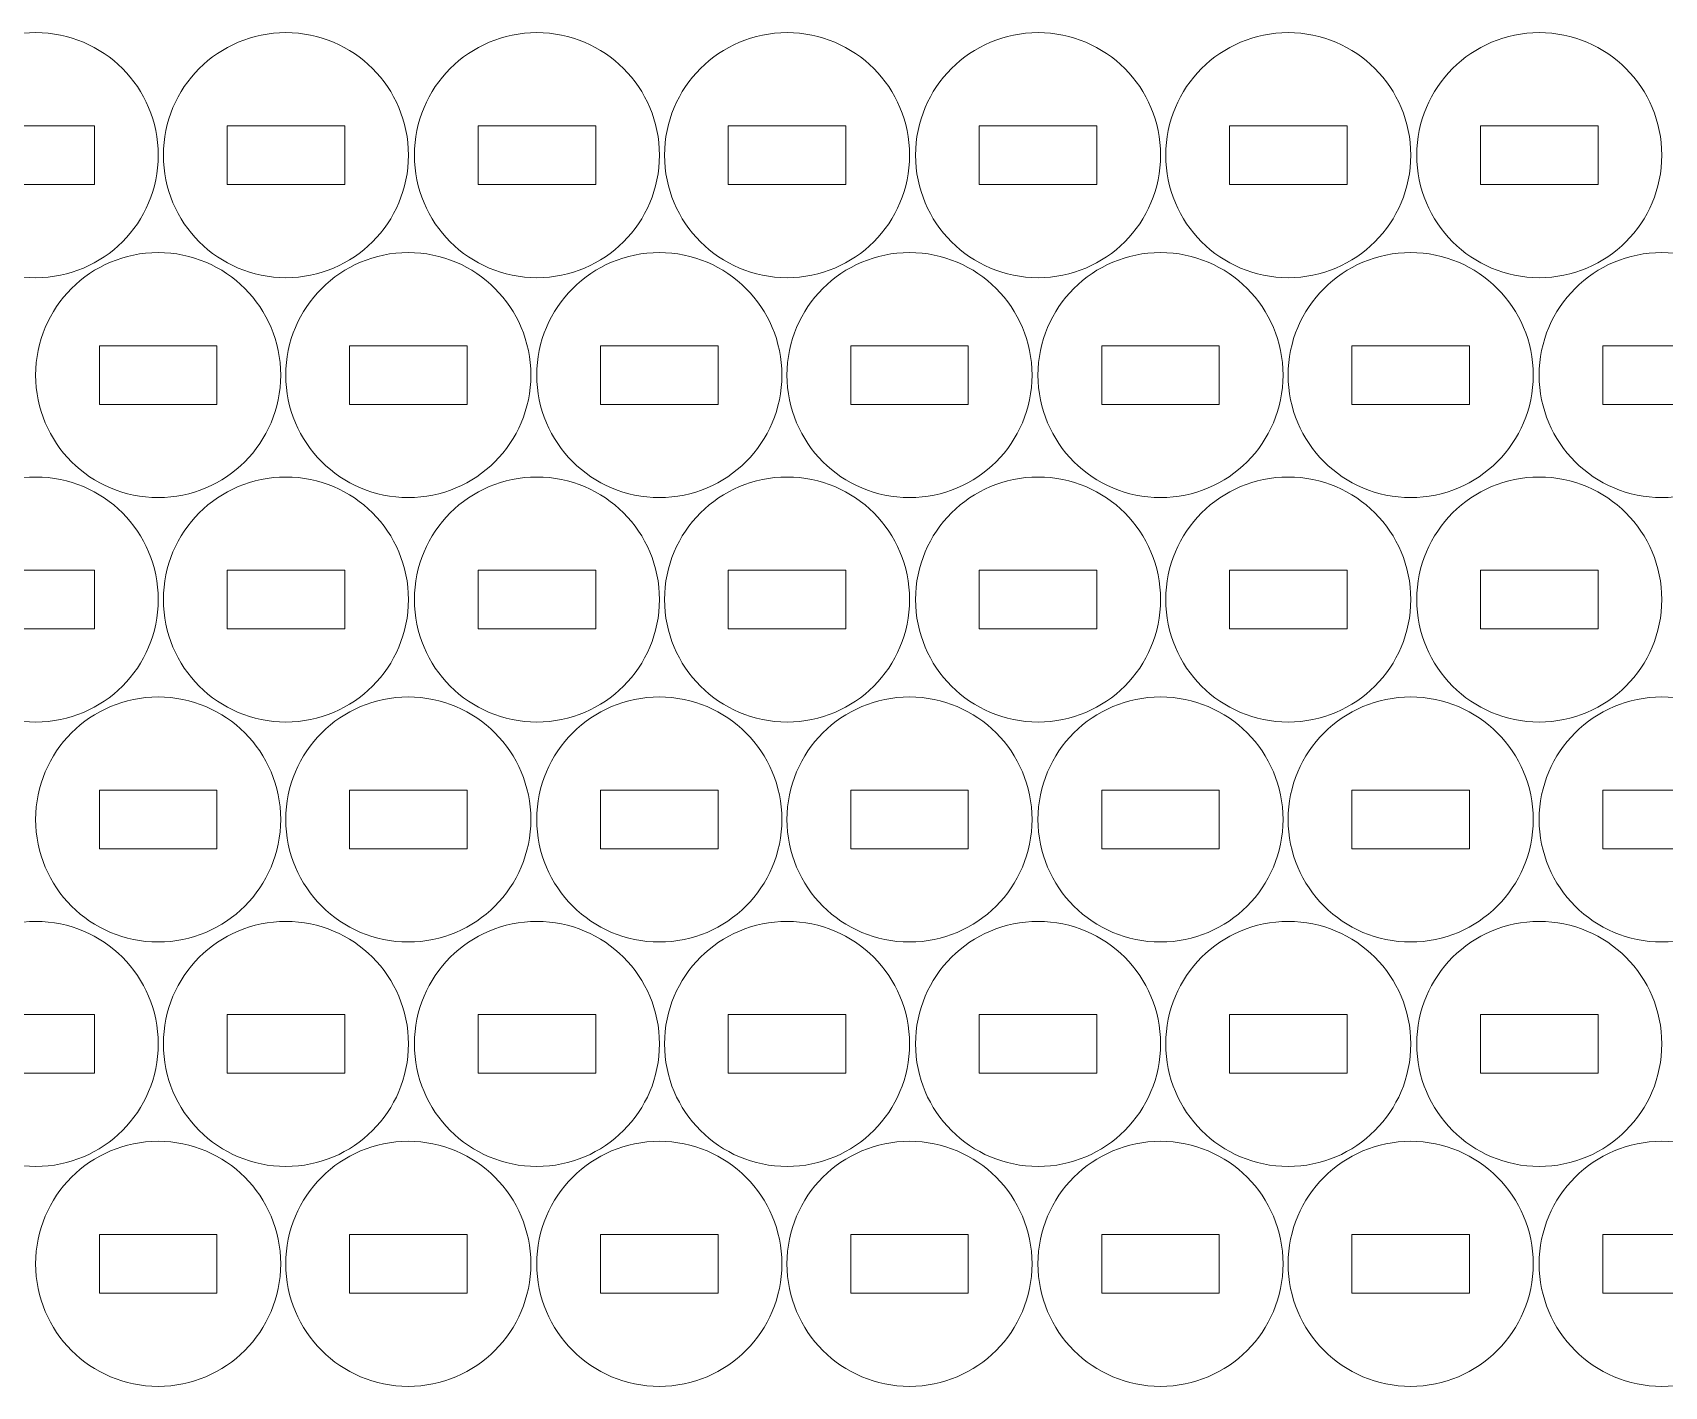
# Model space of a CAD drawing. Header units: millimetres. Extents: x -356 to 356, y -196 to 196.
# Drawn here: x 85.5 to 168.8, y -195.8 to -126.8 of the extents above; entities that cross this region are included whole.
import ezdxf

# ---------------------------------------------------------------- set-up
doc = ezdxf.new("R2010")
doc.units = ezdxf.units.MM
doc.header["$MEASUREMENT"] = 0
doc.layers.add('Camada 1', color=7, linetype='Continuous')

msp = doc.modelspace()

# ---------------------------------------------------------------- linework, layer by layer
at = {"layer": 'Camada 1', "lineweight": 20}
for points in [[(85.6977, -126.773), (89.1494, -126.773), (91.9477, -129.5713), (91.9477, -133.023), (91.9477, -133.023), (91.9477, -136.4747), (89.1494, -139.273), (85.6977, -139.273), (85.6977, -139.273), (82.246, -139.273), (79.4477, -136.4747), (79.4477, -133.023), (79.4477, -133.023), (79.4477, -129.5713), (82.246, -126.773), (85.6977, -126.773)], [(98.4582, -126.773), (101.9099, -126.773), (104.7082, -129.5713), (104.7082, -133.023), (104.7082, -133.023), (104.7082, -136.4747), (101.9099, -139.273), (98.4582, -139.273), (98.4582, -139.273), (95.0065, -139.273), (92.2082, -136.4747), (92.2082, -133.023), (92.2082, -133.023), (92.2082, -129.5713), (95.0065, -126.773), (98.4582, -126.773)], [(111.2631, -126.773), (114.7148, -126.773), (117.5131, -129.5713), (117.5131, -133.023), (117.5131, -133.023), (117.5131, -136.4747), (114.7148, -139.273), (111.2631, -139.273), (111.2631, -139.273), (107.8114, -139.273), (105.0131, -136.4747), (105.0131, -133.023), (105.0131, -133.023), (105.0131, -129.5713), (107.8114, -126.773), (111.2631, -126.773)], [(124.0236, -126.773), (127.4753, -126.773), (130.2736, -129.5713), (130.2736, -133.023), (130.2736, -133.023), (130.2736, -136.4747), (127.4753, -139.273), (124.0236, -139.273), (124.0236, -139.273), (120.5719, -139.273), (117.7736, -136.4747), (117.7736, -133.023), (117.7736, -133.023), (117.7736, -129.5713), (120.5719, -126.773), (124.0236, -126.773)], [(136.8285, -126.773), (140.2802, -126.773), (143.0785, -129.5713), (143.0785, -133.023), (143.0785, -133.023), (143.0785, -136.4747), (140.2802, -139.273), (136.8285, -139.273), (136.8285, -139.273), (133.3768, -139.273), (130.5785, -136.4747), (130.5785, -133.023), (130.5785, -133.023), (130.5785, -129.5713), (133.3768, -126.773), (136.8285, -126.773)], [(149.589, -126.773), (153.0407, -126.773), (155.839, -129.5713), (155.839, -133.023), (155.839, -133.023), (155.839, -136.4747), (153.0407, -139.273), (149.589, -139.273), (149.589, -139.273), (146.1373, -139.273), (143.339, -136.4747), (143.339, -133.023), (143.339, -133.023), (143.339, -129.5713), (146.1373, -126.773), (149.589, -126.773)], [(162.3939, -126.773), (165.8456, -126.773), (168.6439, -129.5713), (168.6439, -133.023), (168.6439, -133.023), (168.6439, -136.4747), (165.8456, -139.273), (162.3939, -139.273), (162.3939, -139.273), (158.9422, -139.273), (156.1439, -136.4747), (156.1439, -133.023), (156.1439, -133.023), (156.1439, -129.5713), (158.9422, -126.773), (162.3939, -126.773)], [(82.6977, -131.523), (82.6977, -131.523), (88.6977, -131.523), (88.6977, -131.523), (88.6977, -131.523), (88.6977, -131.523), (88.6977, -134.523), (88.6977, -134.523), (88.6977, -134.523), (88.6977, -134.523), (82.6977, -134.523), (82.6977, -134.523), (82.6977, -134.523), (82.6977, -134.523), (82.6977, -131.523), (82.6977, -131.523)], [(95.4582, -131.523), (95.4582, -131.523), (101.4582, -131.523), (101.4582, -131.523), (101.4582, -131.523), (101.4582, -131.523), (101.4582, -134.523), (101.4582, -134.523), (101.4582, -134.523), (101.4582, -134.523), (95.4582, -134.523), (95.4582, -134.523), (95.4582, -134.523), (95.4582, -134.523), (95.4582, -131.523), (95.4582, -131.523)], [(108.2631, -131.523), (108.2631, -131.523), (114.2631, -131.523), (114.2631, -131.523), (114.2631, -131.523), (114.2631, -131.523), (114.2631, -134.523), (114.2631, -134.523), (114.2631, -134.523), (114.2631, -134.523), (108.2631, -134.523), (108.2631, -134.523), (108.2631, -134.523), (108.2631, -134.523), (108.2631, -131.523), (108.2631, -131.523)], [(121.0236, -131.523), (121.0236, -131.523), (127.0236, -131.523), (127.0236, -131.523), (127.0236, -131.523), (127.0236, -131.523), (127.0236, -134.523), (127.0236, -134.523), (127.0236, -134.523), (127.0236, -134.523), (121.0236, -134.523), (121.0236, -134.523), (121.0236, -134.523), (121.0236, -134.523), (121.0236, -131.523), (121.0236, -131.523)], [(133.8285, -131.523), (133.8285, -131.523), (139.8285, -131.523), (139.8285, -131.523), (139.8285, -131.523), (139.8285, -131.523), (139.8285, -134.523), (139.8285, -134.523), (139.8285, -134.523), (139.8285, -134.523), (133.8285, -134.523), (133.8285, -134.523), (133.8285, -134.523), (133.8285, -134.523), (133.8285, -131.523), (133.8285, -131.523)], [(146.589, -131.523), (146.589, -131.523), (152.589, -131.523), (152.589, -131.523), (152.589, -131.523), (152.589, -131.523), (152.589, -134.523), (152.589, -134.523), (152.589, -134.523), (152.589, -134.523), (146.589, -134.523), (146.589, -134.523), (146.589, -134.523), (146.589, -134.523), (146.589, -131.523), (146.589, -131.523)], [(159.3939, -131.523), (159.3939, -131.523), (165.3939, -131.523), (165.3939, -131.523), (165.3939, -131.523), (165.3939, -131.523), (165.3939, -134.523), (165.3939, -134.523), (165.3939, -134.523), (165.3939, -134.523), (159.3939, -134.523), (159.3939, -134.523), (159.3939, -134.523), (159.3939, -134.523), (159.3939, -131.523), (159.3939, -131.523)], [(91.9419, -137.9913), (95.3936, -137.9913), (98.1919, -140.7896), (98.1919, -144.2413), (98.1919, -144.2413), (98.1919, -147.693), (95.3936, -150.4913), (91.9419, -150.4913), (91.9419, -150.4913), (88.4902, -150.4913), (85.6919, -147.693), (85.6919, -144.2413), (85.6919, -144.2413), (85.6919, -140.7896), (88.4902, -137.9913), (91.9419, -137.9913)], [(104.7024, -137.9913), (108.1541, -137.9913), (110.9524, -140.7896), (110.9524, -144.2413), (110.9524, -144.2413), (110.9524, -147.693), (108.1541, -150.4913), (104.7024, -150.4913), (104.7024, -150.4913), (101.2507, -150.4913), (98.4524, -147.693), (98.4524, -144.2413), (98.4524, -144.2413), (98.4524, -140.7896), (101.2507, -137.9913), (104.7024, -137.9913)], [(117.5073, -137.9913), (120.959, -137.9913), (123.7573, -140.7896), (123.7573, -144.2413), (123.7573, -144.2413), (123.7573, -147.693), (120.959, -150.4913), (117.5073, -150.4913), (117.5073, -150.4913), (114.0556, -150.4913), (111.2573, -147.693), (111.2573, -144.2413), (111.2573, -144.2413), (111.2573, -140.7896), (114.0556, -137.9913), (117.5073, -137.9913)], [(130.2678, -137.9913), (133.7195, -137.9913), (136.5178, -140.7896), (136.5178, -144.2413), (136.5178, -144.2413), (136.5178, -147.693), (133.7195, -150.4913), (130.2678, -150.4913), (130.2678, -150.4913), (126.8161, -150.4913), (124.0178, -147.693), (124.0178, -144.2413), (124.0178, -144.2413), (124.0178, -140.7896), (126.8161, -137.9913), (130.2678, -137.9913)], [(143.0727, -137.9913), (146.5244, -137.9913), (149.3227, -140.7896), (149.3227, -144.2413), (149.3227, -144.2413), (149.3227, -147.693), (146.5244, -150.4913), (143.0727, -150.4913), (143.0727, -150.4913), (139.621, -150.4913), (136.8227, -147.693), (136.8227, -144.2413), (136.8227, -144.2413), (136.8227, -140.7896), (139.621, -137.9913), (143.0727, -137.9913)], [(155.8332, -137.9913), (159.2849, -137.9913), (162.0832, -140.7896), (162.0832, -144.2413), (162.0832, -144.2413), (162.0832, -147.693), (159.2849, -150.4913), (155.8332, -150.4913), (155.8332, -150.4913), (152.3815, -150.4913), (149.5832, -147.693), (149.5832, -144.2413), (149.5832, -144.2413), (149.5832, -140.7896), (152.3815, -137.9913), (155.8332, -137.9913)], [(168.6381, -137.9913), (172.0898, -137.9913), (174.8881, -140.7896), (174.8881, -144.2413), (174.8881, -144.2413), (174.8881, -147.693), (172.0898, -150.4913), (168.6381, -150.4913), (168.6381, -150.4913), (165.1864, -150.4913), (162.3881, -147.693), (162.3881, -144.2413), (162.3881, -144.2413), (162.3881, -140.7896), (165.1864, -137.9913), (168.6381, -137.9913)], [(88.9419, -142.7413), (88.9419, -142.7413), (94.9419, -142.7413), (94.9419, -142.7413), (94.9419, -142.7413), (94.9419, -142.7413), (94.9419, -145.7413), (94.9419, -145.7413), (94.9419, -145.7413), (94.9419, -145.7413), (88.9419, -145.7413), (88.9419, -145.7413), (88.9419, -145.7413), (88.9419, -145.7413), (88.9419, -142.7413), (88.9419, -142.7413)], [(101.7024, -142.7413), (101.7024, -142.7413), (107.7024, -142.7413), (107.7024, -142.7413), (107.7024, -142.7413), (107.7024, -142.7413), (107.7024, -145.7413), (107.7024, -145.7413), (107.7024, -145.7413), (107.7024, -145.7413), (101.7024, -145.7413), (101.7024, -145.7413), (101.7024, -145.7413), (101.7024, -145.7413), (101.7024, -142.7413), (101.7024, -142.7413)], [(114.5073, -142.7413), (114.5073, -142.7413), (120.5073, -142.7413), (120.5073, -142.7413), (120.5073, -142.7413), (120.5073, -142.7413), (120.5073, -145.7413), (120.5073, -145.7413), (120.5073, -145.7413), (120.5073, -145.7413), (114.5073, -145.7413), (114.5073, -145.7413), (114.5073, -145.7413), (114.5073, -145.7413), (114.5073, -142.7413), (114.5073, -142.7413)], [(127.2678, -142.7413), (127.2678, -142.7413), (133.2678, -142.7413), (133.2678, -142.7413), (133.2678, -142.7413), (133.2678, -142.7413), (133.2678, -145.7413), (133.2678, -145.7413), (133.2678, -145.7413), (133.2678, -145.7413), (127.2678, -145.7413), (127.2678, -145.7413), (127.2678, -145.7413), (127.2678, -145.7413), (127.2678, -142.7413), (127.2678, -142.7413)], [(140.0727, -142.7413), (140.0727, -142.7413), (146.0727, -142.7413), (146.0727, -142.7413), (146.0727, -142.7413), (146.0727, -142.7413), (146.0727, -145.7413), (146.0727, -145.7413), (146.0727, -145.7413), (146.0727, -145.7413), (140.0727, -145.7413), (140.0727, -145.7413), (140.0727, -145.7413), (140.0727, -145.7413), (140.0727, -142.7413), (140.0727, -142.7413)], [(152.8332, -142.7413), (152.8332, -142.7413), (158.8332, -142.7413), (158.8332, -142.7413), (158.8332, -142.7413), (158.8332, -142.7413), (158.8332, -145.7413), (158.8332, -145.7413), (158.8332, -145.7413), (158.8332, -145.7413), (152.8332, -145.7413), (152.8332, -145.7413), (152.8332, -145.7413), (152.8332, -145.7413), (152.8332, -142.7413), (152.8332, -142.7413)], [(165.6381, -142.7413), (165.6381, -142.7413), (171.6381, -142.7413), (171.6381, -142.7413), (171.6381, -142.7413), (171.6381, -142.7413), (171.6381, -145.7413), (171.6381, -145.7413), (171.6381, -145.7413), (171.6381, -145.7413), (165.6381, -145.7413), (165.6381, -145.7413), (165.6381, -145.7413), (165.6381, -145.7413), (165.6381, -142.7413), (165.6381, -142.7413)], [(85.6977, -149.4396), (89.1494, -149.4396), (91.9477, -152.2379), (91.9477, -155.6896), (91.9477, -155.6896), (91.9477, -159.1413), (89.1494, -161.9396), (85.6977, -161.9396), (85.6977, -161.9396), (82.246, -161.9396), (79.4477, -159.1413), (79.4477, -155.6896), (79.4477, -155.6896), (79.4477, -152.2379), (82.246, -149.4396), (85.6977, -149.4396)], [(98.4582, -149.4396), (101.9099, -149.4396), (104.7082, -152.2379), (104.7082, -155.6896), (104.7082, -155.6896), (104.7082, -159.1413), (101.9099, -161.9396), (98.4582, -161.9396), (98.4582, -161.9396), (95.0065, -161.9396), (92.2082, -159.1413), (92.2082, -155.6896), (92.2082, -155.6896), (92.2082, -152.2379), (95.0065, -149.4396), (98.4582, -149.4396)], [(111.2631, -149.4396), (114.7148, -149.4396), (117.5131, -152.2379), (117.5131, -155.6896), (117.5131, -155.6896), (117.5131, -159.1413), (114.7148, -161.9396), (111.2631, -161.9396), (111.2631, -161.9396), (107.8114, -161.9396), (105.0131, -159.1413), (105.0131, -155.6896), (105.0131, -155.6896), (105.0131, -152.2379), (107.8114, -149.4396), (111.2631, -149.4396)], [(124.0236, -149.4396), (127.4753, -149.4396), (130.2736, -152.2379), (130.2736, -155.6896), (130.2736, -155.6896), (130.2736, -159.1413), (127.4753, -161.9396), (124.0236, -161.9396), (124.0236, -161.9396), (120.5719, -161.9396), (117.7736, -159.1413), (117.7736, -155.6896), (117.7736, -155.6896), (117.7736, -152.2379), (120.5719, -149.4396), (124.0236, -149.4396)], [(136.8285, -149.4396), (140.2802, -149.4396), (143.0785, -152.2379), (143.0785, -155.6896), (143.0785, -155.6896), (143.0785, -159.1413), (140.2802, -161.9396), (136.8285, -161.9396), (136.8285, -161.9396), (133.3768, -161.9396), (130.5785, -159.1413), (130.5785, -155.6896), (130.5785, -155.6896), (130.5785, -152.2379), (133.3768, -149.4396), (136.8285, -149.4396)], [(149.589, -149.4396), (153.0407, -149.4396), (155.839, -152.2379), (155.839, -155.6896), (155.839, -155.6896), (155.839, -159.1413), (153.0407, -161.9396), (149.589, -161.9396), (149.589, -161.9396), (146.1373, -161.9396), (143.339, -159.1413), (143.339, -155.6896), (143.339, -155.6896), (143.339, -152.2379), (146.1373, -149.4396), (149.589, -149.4396)], [(162.3939, -149.4396), (165.8456, -149.4396), (168.6439, -152.2379), (168.6439, -155.6896), (168.6439, -155.6896), (168.6439, -159.1413), (165.8456, -161.9396), (162.3939, -161.9396), (162.3939, -161.9396), (158.9422, -161.9396), (156.1439, -159.1413), (156.1439, -155.6896), (156.1439, -155.6896), (156.1439, -152.2379), (158.9422, -149.4396), (162.3939, -149.4396)], [(82.6977, -154.1896), (82.6977, -154.1896), (88.6977, -154.1896), (88.6977, -154.1896), (88.6977, -154.1896), (88.6977, -154.1896), (88.6977, -157.1896), (88.6977, -157.1896), (88.6977, -157.1896), (88.6977, -157.1896), (82.6977, -157.1896), (82.6977, -157.1896), (82.6977, -157.1896), (82.6977, -157.1896), (82.6977, -154.1896), (82.6977, -154.1896)], [(95.4582, -154.1896), (95.4582, -154.1896), (101.4582, -154.1896), (101.4582, -154.1896), (101.4582, -154.1896), (101.4582, -154.1896), (101.4582, -157.1896), (101.4582, -157.1896), (101.4582, -157.1896), (101.4582, -157.1896), (95.4582, -157.1896), (95.4582, -157.1896), (95.4582, -157.1896), (95.4582, -157.1896), (95.4582, -154.1896), (95.4582, -154.1896)], [(108.2631, -154.1896), (108.2631, -154.1896), (114.2631, -154.1896), (114.2631, -154.1896), (114.2631, -154.1896), (114.2631, -154.1896), (114.2631, -157.1896), (114.2631, -157.1896), (114.2631, -157.1896), (114.2631, -157.1896), (108.2631, -157.1896), (108.2631, -157.1896), (108.2631, -157.1896), (108.2631, -157.1896), (108.2631, -154.1896), (108.2631, -154.1896)], [(121.0236, -154.1896), (121.0236, -154.1896), (127.0236, -154.1896), (127.0236, -154.1896), (127.0236, -154.1896), (127.0236, -154.1896), (127.0236, -157.1896), (127.0236, -157.1896), (127.0236, -157.1896), (127.0236, -157.1896), (121.0236, -157.1896), (121.0236, -157.1896), (121.0236, -157.1896), (121.0236, -157.1896), (121.0236, -154.1896), (121.0236, -154.1896)], [(133.8285, -154.1896), (133.8285, -154.1896), (139.8285, -154.1896), (139.8285, -154.1896), (139.8285, -154.1896), (139.8285, -154.1896), (139.8285, -157.1896), (139.8285, -157.1896), (139.8285, -157.1896), (139.8285, -157.1896), (133.8285, -157.1896), (133.8285, -157.1896), (133.8285, -157.1896), (133.8285, -157.1896), (133.8285, -154.1896), (133.8285, -154.1896)], [(146.589, -154.1896), (146.589, -154.1896), (152.589, -154.1896), (152.589, -154.1896), (152.589, -154.1896), (152.589, -154.1896), (152.589, -157.1896), (152.589, -157.1896), (152.589, -157.1896), (152.589, -157.1896), (146.589, -157.1896), (146.589, -157.1896), (146.589, -157.1896), (146.589, -157.1896), (146.589, -154.1896), (146.589, -154.1896)], [(159.3939, -154.1896), (159.3939, -154.1896), (165.3939, -154.1896), (165.3939, -154.1896), (165.3939, -154.1896), (165.3939, -154.1896), (165.3939, -157.1896), (165.3939, -157.1896), (165.3939, -157.1896), (165.3939, -157.1896), (159.3939, -157.1896), (159.3939, -157.1896), (159.3939, -157.1896), (159.3939, -157.1896), (159.3939, -154.1896), (159.3939, -154.1896)], [(91.9419, -160.6579), (95.3936, -160.6579), (98.1919, -163.4562), (98.1919, -166.9079), (98.1919, -166.9079), (98.1919, -170.3596), (95.3936, -173.1579), (91.9419, -173.1579), (91.9419, -173.1579), (88.4902, -173.1579), (85.6919, -170.3596), (85.6919, -166.9079), (85.6919, -166.9079), (85.6919, -163.4562), (88.4902, -160.6579), (91.9419, -160.6579)], [(104.7024, -160.6579), (108.1541, -160.6579), (110.9524, -163.4562), (110.9524, -166.9079), (110.9524, -166.9079), (110.9524, -170.3596), (108.1541, -173.1579), (104.7024, -173.1579), (104.7024, -173.1579), (101.2507, -173.1579), (98.4524, -170.3596), (98.4524, -166.9079), (98.4524, -166.9079), (98.4524, -163.4562), (101.2507, -160.6579), (104.7024, -160.6579)], [(117.5073, -160.6579), (120.959, -160.6579), (123.7573, -163.4562), (123.7573, -166.9079), (123.7573, -166.9079), (123.7573, -170.3596), (120.959, -173.1579), (117.5073, -173.1579), (117.5073, -173.1579), (114.0556, -173.1579), (111.2573, -170.3596), (111.2573, -166.9079), (111.2573, -166.9079), (111.2573, -163.4562), (114.0556, -160.6579), (117.5073, -160.6579)], [(130.2678, -160.6579), (133.7195, -160.6579), (136.5178, -163.4562), (136.5178, -166.9079), (136.5178, -166.9079), (136.5178, -170.3596), (133.7195, -173.1579), (130.2678, -173.1579), (130.2678, -173.1579), (126.8161, -173.1579), (124.0178, -170.3596), (124.0178, -166.9079), (124.0178, -166.9079), (124.0178, -163.4562), (126.8161, -160.6579), (130.2678, -160.6579)], [(143.0727, -160.6579), (146.5244, -160.6579), (149.3227, -163.4562), (149.3227, -166.9079), (149.3227, -166.9079), (149.3227, -170.3596), (146.5244, -173.1579), (143.0727, -173.1579), (143.0727, -173.1579), (139.621, -173.1579), (136.8227, -170.3596), (136.8227, -166.9079), (136.8227, -166.9079), (136.8227, -163.4562), (139.621, -160.6579), (143.0727, -160.6579)], [(155.8332, -160.6579), (159.2849, -160.6579), (162.0832, -163.4562), (162.0832, -166.9079), (162.0832, -166.9079), (162.0832, -170.3596), (159.2849, -173.1579), (155.8332, -173.1579), (155.8332, -173.1579), (152.3815, -173.1579), (149.5832, -170.3596), (149.5832, -166.9079), (149.5832, -166.9079), (149.5832, -163.4562), (152.3815, -160.6579), (155.8332, -160.6579)], [(168.6381, -160.6579), (172.0898, -160.6579), (174.8881, -163.4562), (174.8881, -166.9079), (174.8881, -166.9079), (174.8881, -170.3596), (172.0898, -173.1579), (168.6381, -173.1579), (168.6381, -173.1579), (165.1864, -173.1579), (162.3881, -170.3596), (162.3881, -166.9079), (162.3881, -166.9079), (162.3881, -163.4562), (165.1864, -160.6579), (168.6381, -160.6579)], [(88.9419, -165.4079), (88.9419, -165.4079), (94.9419, -165.4079), (94.9419, -165.4079), (94.9419, -165.4079), (94.9419, -165.4079), (94.9419, -168.4079), (94.9419, -168.4079), (94.9419, -168.4079), (94.9419, -168.4079), (88.9419, -168.4079), (88.9419, -168.4079), (88.9419, -168.4079), (88.9419, -168.4079), (88.9419, -165.4079), (88.9419, -165.4079)], [(101.7024, -165.4079), (101.7024, -165.4079), (107.7024, -165.4079), (107.7024, -165.4079), (107.7024, -165.4079), (107.7024, -165.4079), (107.7024, -168.4079), (107.7024, -168.4079), (107.7024, -168.4079), (107.7024, -168.4079), (101.7024, -168.4079), (101.7024, -168.4079), (101.7024, -168.4079), (101.7024, -168.4079), (101.7024, -165.4079), (101.7024, -165.4079)], [(114.5073, -165.4079), (114.5073, -165.4079), (120.5073, -165.4079), (120.5073, -165.4079), (120.5073, -165.4079), (120.5073, -165.4079), (120.5073, -168.4079), (120.5073, -168.4079), (120.5073, -168.4079), (120.5073, -168.4079), (114.5073, -168.4079), (114.5073, -168.4079), (114.5073, -168.4079), (114.5073, -168.4079), (114.5073, -165.4079), (114.5073, -165.4079)], [(127.2678, -165.4079), (127.2678, -165.4079), (133.2678, -165.4079), (133.2678, -165.4079), (133.2678, -165.4079), (133.2678, -165.4079), (133.2678, -168.4079), (133.2678, -168.4079), (133.2678, -168.4079), (133.2678, -168.4079), (127.2678, -168.4079), (127.2678, -168.4079), (127.2678, -168.4079), (127.2678, -168.4079), (127.2678, -165.4079), (127.2678, -165.4079)], [(140.0727, -165.4079), (140.0727, -165.4079), (146.0727, -165.4079), (146.0727, -165.4079), (146.0727, -165.4079), (146.0727, -165.4079), (146.0727, -168.4079), (146.0727, -168.4079), (146.0727, -168.4079), (146.0727, -168.4079), (140.0727, -168.4079), (140.0727, -168.4079), (140.0727, -168.4079), (140.0727, -168.4079), (140.0727, -165.4079), (140.0727, -165.4079)], [(152.8332, -165.4079), (152.8332, -165.4079), (158.8332, -165.4079), (158.8332, -165.4079), (158.8332, -165.4079), (158.8332, -165.4079), (158.8332, -168.4079), (158.8332, -168.4079), (158.8332, -168.4079), (158.8332, -168.4079), (152.8332, -168.4079), (152.8332, -168.4079), (152.8332, -168.4079), (152.8332, -168.4079), (152.8332, -165.4079), (152.8332, -165.4079)], [(165.6381, -165.4079), (165.6381, -165.4079), (171.6381, -165.4079), (171.6381, -165.4079), (171.6381, -165.4079), (171.6381, -165.4079), (171.6381, -168.4079), (171.6381, -168.4079), (171.6381, -168.4079), (171.6381, -168.4079), (165.6381, -168.4079), (165.6381, -168.4079), (165.6381, -168.4079), (165.6381, -168.4079), (165.6381, -165.4079), (165.6381, -165.4079)], [(85.6977, -172.1062), (89.1494, -172.1062), (91.9477, -174.9045), (91.9477, -178.3562), (91.9477, -178.3562), (91.9477, -181.8079), (89.1494, -184.6062), (85.6977, -184.6062), (85.6977, -184.6062), (82.246, -184.6062), (79.4477, -181.8079), (79.4477, -178.3562), (79.4477, -178.3562), (79.4477, -174.9045), (82.246, -172.1062), (85.6977, -172.1062)], [(98.4582, -172.1062), (101.9099, -172.1062), (104.7082, -174.9045), (104.7082, -178.3562), (104.7082, -178.3562), (104.7082, -181.8079), (101.9099, -184.6062), (98.4582, -184.6062), (98.4582, -184.6062), (95.0065, -184.6062), (92.2082, -181.8079), (92.2082, -178.3562), (92.2082, -178.3562), (92.2082, -174.9045), (95.0065, -172.1062), (98.4582, -172.1062)], [(111.2631, -172.1062), (114.7148, -172.1062), (117.5131, -174.9045), (117.5131, -178.3562), (117.5131, -178.3562), (117.5131, -181.8079), (114.7148, -184.6062), (111.2631, -184.6062), (111.2631, -184.6062), (107.8114, -184.6062), (105.0131, -181.8079), (105.0131, -178.3562), (105.0131, -178.3562), (105.0131, -174.9045), (107.8114, -172.1062), (111.2631, -172.1062)], [(124.0236, -172.1062), (127.4753, -172.1062), (130.2736, -174.9045), (130.2736, -178.3562), (130.2736, -178.3562), (130.2736, -181.8079), (127.4753, -184.6062), (124.0236, -184.6062), (124.0236, -184.6062), (120.5719, -184.6062), (117.7736, -181.8079), (117.7736, -178.3562), (117.7736, -178.3562), (117.7736, -174.9045), (120.5719, -172.1062), (124.0236, -172.1062)], [(136.8285, -172.1062), (140.2802, -172.1062), (143.0785, -174.9045), (143.0785, -178.3562), (143.0785, -178.3562), (143.0785, -181.8079), (140.2802, -184.6062), (136.8285, -184.6062), (136.8285, -184.6062), (133.3768, -184.6062), (130.5785, -181.8079), (130.5785, -178.3562), (130.5785, -178.3562), (130.5785, -174.9045), (133.3768, -172.1062), (136.8285, -172.1062)], [(149.589, -172.1062), (153.0407, -172.1062), (155.839, -174.9045), (155.839, -178.3562), (155.839, -178.3562), (155.839, -181.8079), (153.0407, -184.6062), (149.589, -184.6062), (149.589, -184.6062), (146.1373, -184.6062), (143.339, -181.8079), (143.339, -178.3562), (143.339, -178.3562), (143.339, -174.9045), (146.1373, -172.1062), (149.589, -172.1062)], [(162.3939, -172.1062), (165.8456, -172.1062), (168.6439, -174.9045), (168.6439, -178.3562), (168.6439, -178.3562), (168.6439, -181.8079), (165.8456, -184.6062), (162.3939, -184.6062), (162.3939, -184.6062), (158.9422, -184.6062), (156.1439, -181.8079), (156.1439, -178.3562), (156.1439, -178.3562), (156.1439, -174.9045), (158.9422, -172.1062), (162.3939, -172.1062)], [(82.6977, -176.8562), (82.6977, -176.8562), (88.6977, -176.8562), (88.6977, -176.8562), (88.6977, -176.8562), (88.6977, -176.8562), (88.6977, -179.8562), (88.6977, -179.8562), (88.6977, -179.8562), (88.6977, -179.8562), (82.6977, -179.8562), (82.6977, -179.8562), (82.6977, -179.8562), (82.6977, -179.8562), (82.6977, -176.8562), (82.6977, -176.8562)], [(95.4582, -176.8562), (95.4582, -176.8562), (101.4582, -176.8562), (101.4582, -176.8562), (101.4582, -176.8562), (101.4582, -176.8562), (101.4582, -179.8562), (101.4582, -179.8562), (101.4582, -179.8562), (101.4582, -179.8562), (95.4582, -179.8562), (95.4582, -179.8562), (95.4582, -179.8562), (95.4582, -179.8562), (95.4582, -176.8562), (95.4582, -176.8562)], [(108.2631, -176.8562), (108.2631, -176.8562), (114.2631, -176.8562), (114.2631, -176.8562), (114.2631, -176.8562), (114.2631, -176.8562), (114.2631, -179.8562), (114.2631, -179.8562), (114.2631, -179.8562), (114.2631, -179.8562), (108.2631, -179.8562), (108.2631, -179.8562), (108.2631, -179.8562), (108.2631, -179.8562), (108.2631, -176.8562), (108.2631, -176.8562)], [(121.0236, -176.8562), (121.0236, -176.8562), (127.0236, -176.8562), (127.0236, -176.8562), (127.0236, -176.8562), (127.0236, -176.8562), (127.0236, -179.8562), (127.0236, -179.8562), (127.0236, -179.8562), (127.0236, -179.8562), (121.0236, -179.8562), (121.0236, -179.8562), (121.0236, -179.8562), (121.0236, -179.8562), (121.0236, -176.8562), (121.0236, -176.8562)], [(133.8285, -176.8562), (133.8285, -176.8562), (139.8285, -176.8562), (139.8285, -176.8562), (139.8285, -176.8562), (139.8285, -176.8562), (139.8285, -179.8562), (139.8285, -179.8562), (139.8285, -179.8562), (139.8285, -179.8562), (133.8285, -179.8562), (133.8285, -179.8562), (133.8285, -179.8562), (133.8285, -179.8562), (133.8285, -176.8562), (133.8285, -176.8562)], [(146.589, -176.8562), (146.589, -176.8562), (152.589, -176.8562), (152.589, -176.8562), (152.589, -176.8562), (152.589, -176.8562), (152.589, -179.8562), (152.589, -179.8562), (152.589, -179.8562), (152.589, -179.8562), (146.589, -179.8562), (146.589, -179.8562), (146.589, -179.8562), (146.589, -179.8562), (146.589, -176.8562), (146.589, -176.8562)], [(159.3939, -176.8562), (159.3939, -176.8562), (165.3939, -176.8562), (165.3939, -176.8562), (165.3939, -176.8562), (165.3939, -176.8562), (165.3939, -179.8562), (165.3939, -179.8562), (165.3939, -179.8562), (165.3939, -179.8562), (159.3939, -179.8562), (159.3939, -179.8562), (159.3939, -179.8562), (159.3939, -179.8562), (159.3939, -176.8562), (159.3939, -176.8562)], [(91.9419, -183.3245), (95.3936, -183.3245), (98.1919, -186.1228), (98.1919, -189.5745), (98.1919, -189.5745), (98.1919, -193.0262), (95.3936, -195.8245), (91.9419, -195.8245), (91.9419, -195.8245), (88.4902, -195.8245), (85.6919, -193.0262), (85.6919, -189.5745), (85.6919, -189.5745), (85.6919, -186.1228), (88.4902, -183.3245), (91.9419, -183.3245)], [(104.7024, -183.3245), (108.1541, -183.3245), (110.9524, -186.1228), (110.9524, -189.5745), (110.9524, -189.5745), (110.9524, -193.0262), (108.1541, -195.8245), (104.7024, -195.8245), (104.7024, -195.8245), (101.2507, -195.8245), (98.4524, -193.0262), (98.4524, -189.5745), (98.4524, -189.5745), (98.4524, -186.1228), (101.2507, -183.3245), (104.7024, -183.3245)], [(117.5073, -183.3245), (120.959, -183.3245), (123.7573, -186.1228), (123.7573, -189.5745), (123.7573, -189.5745), (123.7573, -193.0262), (120.959, -195.8245), (117.5073, -195.8245), (117.5073, -195.8245), (114.0556, -195.8245), (111.2573, -193.0262), (111.2573, -189.5745), (111.2573, -189.5745), (111.2573, -186.1228), (114.0556, -183.3245), (117.5073, -183.3245)], [(130.2678, -183.3245), (133.7195, -183.3245), (136.5178, -186.1228), (136.5178, -189.5745), (136.5178, -189.5745), (136.5178, -193.0262), (133.7195, -195.8245), (130.2678, -195.8245), (130.2678, -195.8245), (126.8161, -195.8245), (124.0178, -193.0262), (124.0178, -189.5745), (124.0178, -189.5745), (124.0178, -186.1228), (126.8161, -183.3245), (130.2678, -183.3245)], [(143.0727, -183.3245), (146.5244, -183.3245), (149.3227, -186.1228), (149.3227, -189.5745), (149.3227, -189.5745), (149.3227, -193.0262), (146.5244, -195.8245), (143.0727, -195.8245), (143.0727, -195.8245), (139.621, -195.8245), (136.8227, -193.0262), (136.8227, -189.5745), (136.8227, -189.5745), (136.8227, -186.1228), (139.621, -183.3245), (143.0727, -183.3245)], [(155.8332, -183.3245), (159.2849, -183.3245), (162.0832, -186.1228), (162.0832, -189.5745), (162.0832, -189.5745), (162.0832, -193.0262), (159.2849, -195.8245), (155.8332, -195.8245), (155.8332, -195.8245), (152.3815, -195.8245), (149.5832, -193.0262), (149.5832, -189.5745), (149.5832, -189.5745), (149.5832, -186.1228), (152.3815, -183.3245), (155.8332, -183.3245)], [(168.6381, -183.3245), (172.0898, -183.3245), (174.8881, -186.1228), (174.8881, -189.5745), (174.8881, -189.5745), (174.8881, -193.0262), (172.0898, -195.8245), (168.6381, -195.8245), (168.6381, -195.8245), (165.1864, -195.8245), (162.3881, -193.0262), (162.3881, -189.5745), (162.3881, -189.5745), (162.3881, -186.1228), (165.1864, -183.3245), (168.6381, -183.3245)], [(88.9419, -188.0745), (88.9419, -188.0745), (94.9419, -188.0745), (94.9419, -188.0745), (94.9419, -188.0745), (94.9419, -188.0745), (94.9419, -191.0745), (94.9419, -191.0745), (94.9419, -191.0745), (94.9419, -191.0745), (88.9419, -191.0745), (88.9419, -191.0745), (88.9419, -191.0745), (88.9419, -191.0745), (88.9419, -188.0745), (88.9419, -188.0745)], [(101.7024, -188.0745), (101.7024, -188.0745), (107.7024, -188.0745), (107.7024, -188.0745), (107.7024, -188.0745), (107.7024, -188.0745), (107.7024, -191.0745), (107.7024, -191.0745), (107.7024, -191.0745), (107.7024, -191.0745), (101.7024, -191.0745), (101.7024, -191.0745), (101.7024, -191.0745), (101.7024, -191.0745), (101.7024, -188.0745), (101.7024, -188.0745)], [(114.5073, -188.0745), (114.5073, -188.0745), (120.5073, -188.0745), (120.5073, -188.0745), (120.5073, -188.0745), (120.5073, -188.0745), (120.5073, -191.0745), (120.5073, -191.0745), (120.5073, -191.0745), (120.5073, -191.0745), (114.5073, -191.0745), (114.5073, -191.0745), (114.5073, -191.0745), (114.5073, -191.0745), (114.5073, -188.0745), (114.5073, -188.0745)], [(127.2678, -188.0745), (127.2678, -188.0745), (133.2678, -188.0745), (133.2678, -188.0745), (133.2678, -188.0745), (133.2678, -188.0745), (133.2678, -191.0745), (133.2678, -191.0745), (133.2678, -191.0745), (133.2678, -191.0745), (127.2678, -191.0745), (127.2678, -191.0745), (127.2678, -191.0745), (127.2678, -191.0745), (127.2678, -188.0745), (127.2678, -188.0745)], [(140.0727, -188.0745), (140.0727, -188.0745), (146.0727, -188.0745), (146.0727, -188.0745), (146.0727, -188.0745), (146.0727, -188.0745), (146.0727, -191.0745), (146.0727, -191.0745), (146.0727, -191.0745), (146.0727, -191.0745), (140.0727, -191.0745), (140.0727, -191.0745), (140.0727, -191.0745), (140.0727, -191.0745), (140.0727, -188.0745), (140.0727, -188.0745)], [(152.8332, -188.0745), (152.8332, -188.0745), (158.8332, -188.0745), (158.8332, -188.0745), (158.8332, -188.0745), (158.8332, -188.0745), (158.8332, -191.0745), (158.8332, -191.0745), (158.8332, -191.0745), (158.8332, -191.0745), (152.8332, -191.0745), (152.8332, -191.0745), (152.8332, -191.0745), (152.8332, -191.0745), (152.8332, -188.0745), (152.8332, -188.0745)], [(165.6381, -188.0745), (165.6381, -188.0745), (171.6381, -188.0745), (171.6381, -188.0745), (171.6381, -188.0745), (171.6381, -188.0745), (171.6381, -191.0745), (171.6381, -191.0745), (171.6381, -191.0745), (171.6381, -191.0745), (165.6381, -191.0745), (165.6381, -191.0745), (165.6381, -191.0745), (165.6381, -191.0745), (165.6381, -188.0745), (165.6381, -188.0745)]]:
    msp.add_open_spline(points, degree=3, knots=[0, 0, 0, 0, 0.2, 0.2, 0.2, 0.2, 0.4, 0.4, 0.4, 0.4, 0.6, 0.6, 0.6, 0.6, 1, 1, 1, 1], dxfattribs=at)

doc.saveas('drawing.dxf')
